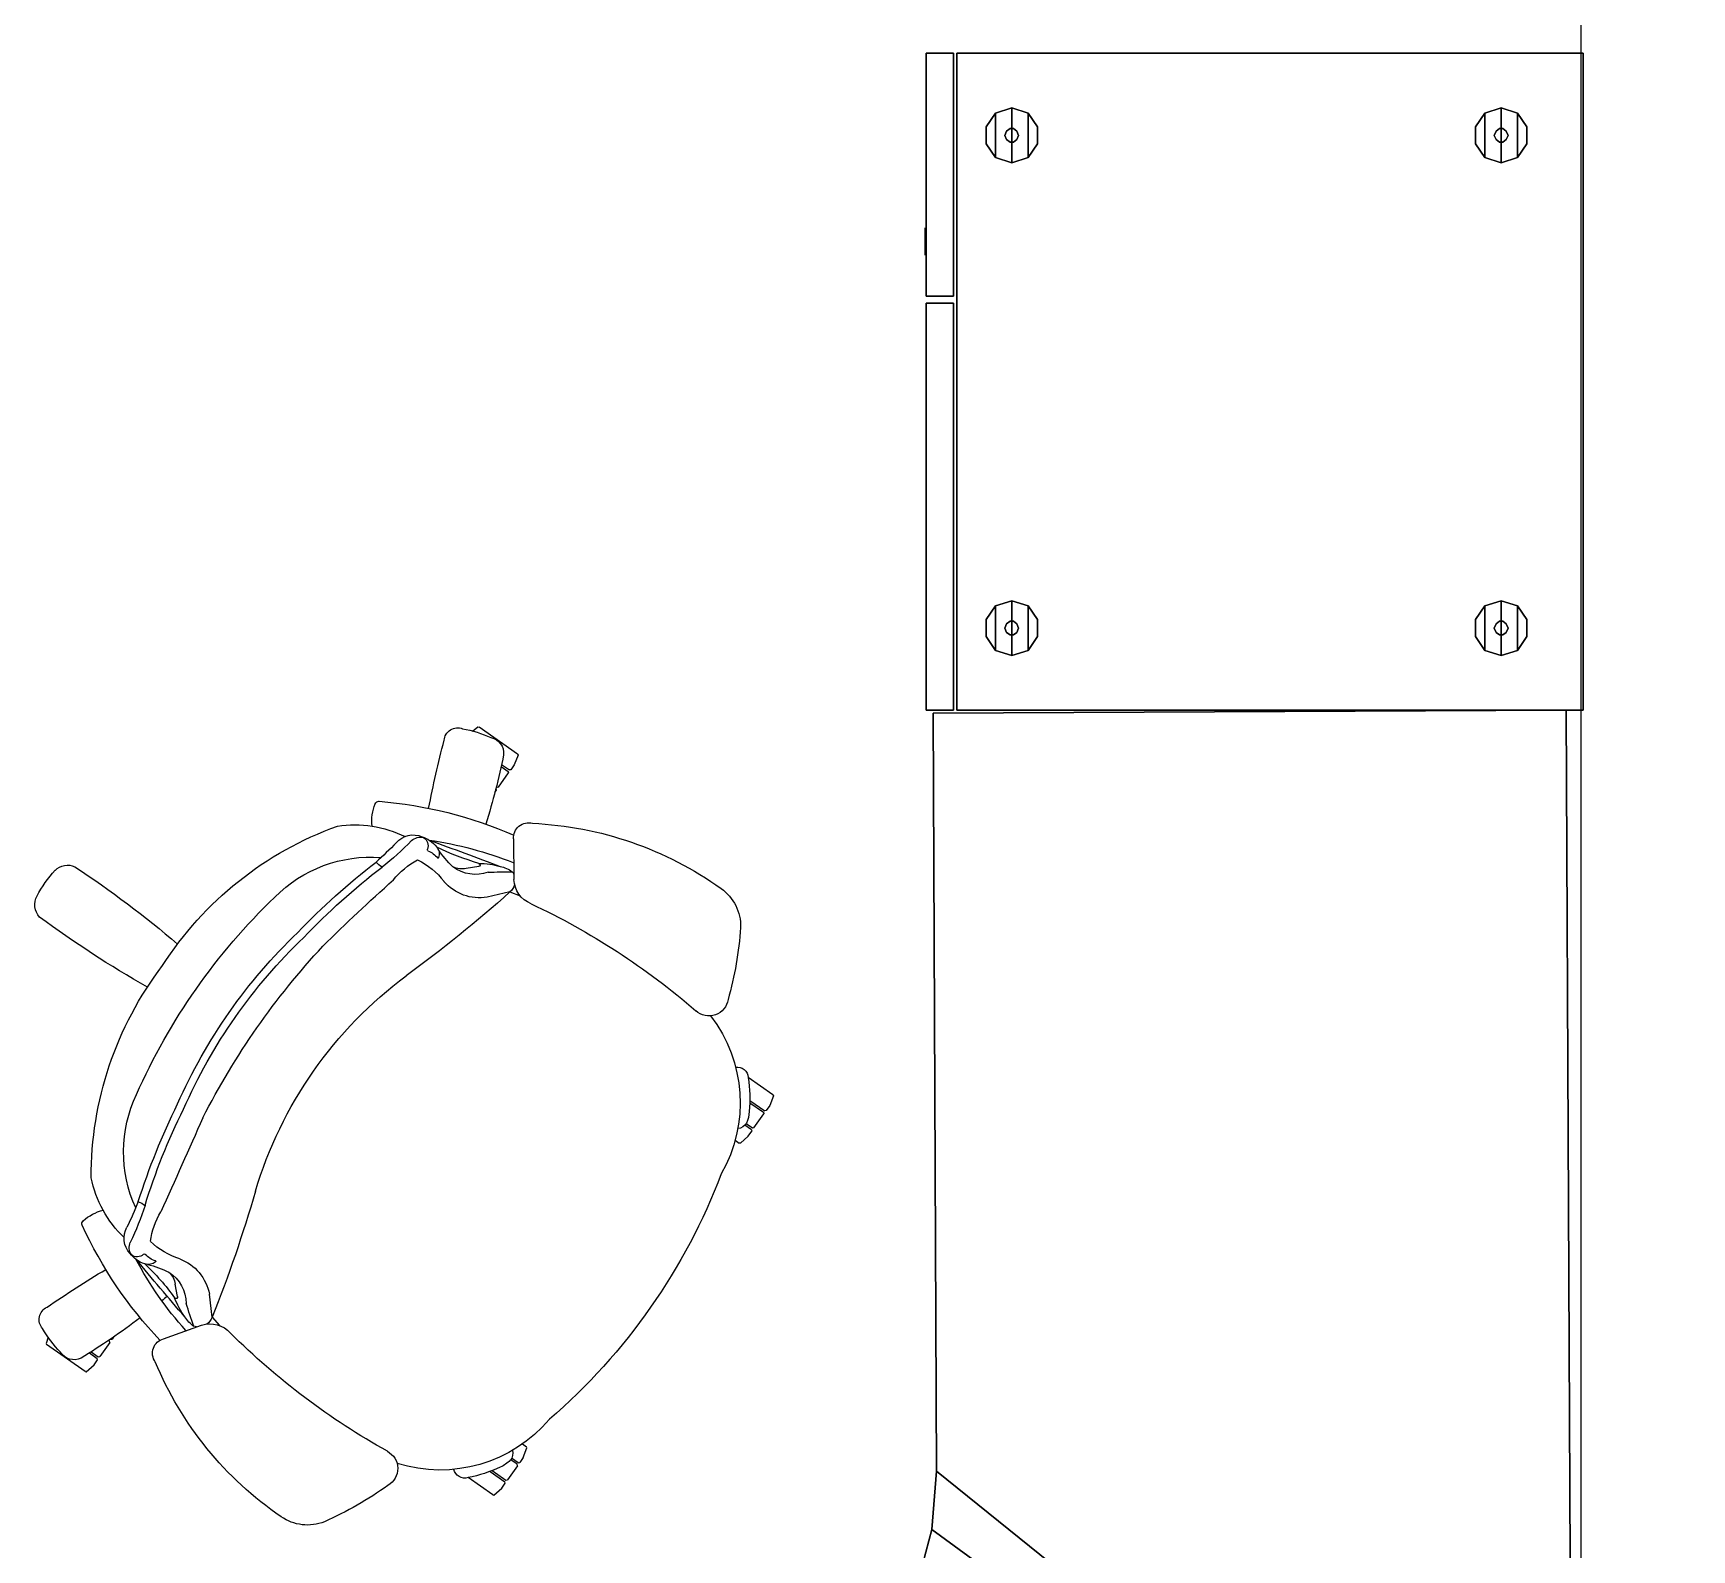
# Model space of a CAD drawing. Header units: inches. Extents: x 23 to 6400, y -2214 to 4412.
# Drawn here: x 3128.2 to 3188.8, y 210 to 265.4 of the extents above; entities that cross this region are included whole.
import ezdxf

# ---------------------------------------------------------------- set-up
doc = ezdxf.new("R2010")
doc.units = ezdxf.units.IN
doc.header["$LTSCALE"] = 96
doc.header["$MEASUREMENT"] = 0
doc.layers.add('A-FURN-EXIST', color=33, linetype='Continuous')

# ---------------------------------------------------------------- blocks, each defined once
blk = doc.blocks.new('A$C1C1D4BE0')
at = {"lineweight": -3}
for p, q in [((296.285, 159.336), (296.522, 159.406)), ((296.522, 159.406), (296.56, 159.39)), ((297.547, 157.981), (296.56, 159.39)), ((296.825, 157.76), (297.007, 157.5)), ((296.864, 157.823), (297.064, 157.538)), ((297.119, 157.528), (297.064, 157.538)), ((297.3, 157.654), (297.119, 157.528)), ((297.55, 157.939), (297.3, 157.654)), ((297.547, 157.981), (297.55, 157.939)), ((296.284, 156.943), (296.362, 156.997)), ((296.376, 157.078), (296.362, 156.997)), ((296.426, 157.093), (296.406, 157.122)), ((296.482, 157.084), (296.426, 157.093)), ((296.482, 157.084), (296.997, 157.444)), ((297.007, 157.5), (296.997, 157.444)), ((296.347, 155.118), (295.855, 153.725)), ((294.804, 154.603), (294.352, 154.694)), ((295.547, 154.342), (295.547, 154.342)), ((295.547, 154.342), (295.547, 154.342)), ((295.547, 154.342), (295.547, 154.342)), ((295.547, 154.342), (295.547, 154.342)), ((295.561, 153.342), (294.718, 153.444)), ((295.561, 153.342), (295.866, 153.075)), ((276.715, 147.254), (276.715, 147.246)), ((276.715, 147.254), (276.715, 147.251)), ((276.715, 147.251), (276.715, 147.249)), ((276.715, 147.249), (276.715, 147.246)), ((276.806, 147.388), (276.79, 147.381)), ((276.795, 147.383), (276.79, 147.381)), ((276.8, 147.386), (276.795, 147.383)), ((276.806, 147.388), (276.8, 147.386)), ((274.147, 143.835), (274, 143.636)), ((274, 143.636), (274.002, 143.594)), ((274.989, 142.185), (274.002, 143.594)), ((279.102, 143.608), (279.17, 144.064)), ((302.052, 143.091), (301.42, 143.994)), ((276.238, 142.977), (276.318, 142.963)), ((276.397, 143.018), (276.318, 142.963)), ((280.027, 142.465), (280.22, 143.292)), ((301.162, 143.111), (301.512, 142.611)), ((301.197, 143.179), (301.185, 143.17)), ((301.192, 143.187), (301.569, 142.649)), ((302.055, 143.05), (301.805, 142.765)), ((302.052, 143.091), (302.055, 143.05)), ((275.371, 142.773), (275.571, 142.488)), ((275.381, 142.306), (275.561, 142.432)), ((275.443, 142.789), (275.625, 142.528)), ((275.561, 142.432), (275.571, 142.488)), ((275.625, 142.528), (275.681, 142.519)), ((276.196, 142.879), (275.681, 142.519)), ((276.206, 142.935), (276.186, 142.964)), ((276.196, 142.879), (276.206, 142.935)), ((279.092, 142.82), (279.092, 142.82)), ((279.092, 142.82), (279.092, 142.82)), ((279.092, 142.82), (279.092, 142.82)), ((279.092, 142.82), (279.092, 142.82)), ((280.027, 142.465), (280.174, 142.087)), ((300.877, 142.164), (300.709, 142.403)), ((300.931, 142.204), (300.768, 142.438)), ((300.987, 142.194), (301.502, 142.555)), ((301.033, 142.818), (301.034, 142.819)), ((301.033, 142.818), (301.034, 142.819)), ((301.033, 142.818), (301.033, 142.818)), ((301.034, 142.819), (301.034, 142.819)), ((301.512, 142.611), (301.502, 142.555)), ((301.625, 142.639), (301.569, 142.649)), ((301.805, 142.765), (301.625, 142.639)), ((274.989, 142.185), (275.027, 142.169)), ((275.027, 142.169), (275.381, 142.306)), ((278.089, 142.334), (279.566, 142.32)), ((300.191, 142.01), (300.295, 141.861)), ((300.333, 141.844), (300.295, 141.861)), ((300.687, 141.982), (300.333, 141.844)), ((300.687, 141.982), (300.867, 142.108)), ((300.877, 142.164), (300.867, 142.108)), ((300.987, 142.194), (300.931, 142.204)), ((288.713, 133.647), (288.546, 133.886)), ((288.949, 133.763), (289.199, 134.048)), ((289.093, 134.238), (289.197, 134.09)), ((289.199, 134.048), (289.197, 134.09)), ((287.44, 132.859), (286.808, 133.762)), ((287.644, 133.701), (288.021, 133.162)), ((287.65, 133.693), (287.662, 133.701)), ((287.726, 133.703), (288.076, 133.203)), ((288.045, 133.724), (288.044, 133.723)), ((288.045, 133.724), (288.044, 133.723)), ((288.044, 133.723), (288.044, 133.723)), ((288.045, 133.724), (288.045, 133.724)), ((288.647, 133.554), (288.132, 133.193)), ((288.657, 133.609), (288.493, 133.843)), ((288.647, 133.554), (288.657, 133.609)), ((288.713, 133.647), (288.769, 133.637)), ((288.949, 133.763), (288.769, 133.637)), ((287.44, 132.859), (287.478, 132.843)), ((287.478, 132.843), (287.831, 132.98)), ((287.831, 132.98), (288.011, 133.107)), ((288.011, 133.107), (288.021, 133.162)), ((288.076, 133.203), (288.132, 133.193))]:
    blk.add_line(p, q, dxfattribs=at)
blk.add_lwpolyline([(329.171, 95.402), (28.914, 95.402), (28.914, 103.357), (329.171, 103.357)], close=True, dxfattribs=at)
for centre, radius, start, end in [((282.161, 155.948), 4.28, 117.70245, 133.10979), ((280.495, 159.164), 0.658, 46.89026, 119.42198), ((248.446, 135.718), 40.357, 29.69157, 36.36183), ((332.682, 133.739), 45.413, 145.63553, 148.85296), ((295.646, 159.164), 0.496, 48.40529, 155.14498), ((293.605, 155.5), 4.68, 46.29295, 59.56264), ((279.697, 158.617), 0.648, 135.26551, 203.76182), ((296.524, 158.384), 0.59, 334.54606, 57.77584), ((312.703, 180.711), 40.357, 213.63817, 220.30843), ((273.767, 172.437), 27.332, 322.95501, 328.43902), ((290.419, 145.074), 12.685, 89.7991, 127.38189), ((289.65, 153.689), 4.15, 43.65985, 78.69344), ((293.333, 156.899), 1.735, 138.3236, 165.7926), ((292.146, 157.948), 0.151, 68.77016, 136.29115), ((285.709, 143.97), 15.541, 46.52746, 65.30846), ((289.529, 151.633), 4.942, 65.63993, 115.20449), ((285.874, 169.677), 14.691, 291.838, 295.83022), ((288.145, 166.008), 10.747, 288.07504, 295.82117), ((292.673, 155.76), 0.8, 45.52848, 119.86447), ((293.011, 155.857), 0.512, 58.47371, 111.23208), ((292.699, 155.583), 0.919, 35.42143, 54.43788), ((293.005, 156.079), 0.348, 317.76181, 37.99196), ((296.663, 135.238), 22.82, 113.88099, 136.1187), ((299.034, 131.795), 25.437, 107.6106, 116.28059), ((298.15, 133.967), 22.822, 106.99522, 116.52912), ((292.127, 156.32), 0.835, 199.5676, 219.22622), ((293.3, 155.815), 0.0489, 141.03864, 220.39207), ((292.662, 155.13), 0.888, 18.40744, 47.34825), ((287.17, 144.392), 13.306, 48.17886, 61.89556), ((292.754, 155.564), 0.887, 15.43187, 38.50812), ((217.277, 63.804), 119.68, 49.15687, 50.47244), ((293.239, 155.666), 0.393, 319.77512, 19.84132), ((300.339, 162.241), 9.316, 223.74403, 233.92911), ((297.071, 156.528), 3.539, 193.4698, 207.06147), ((289.556, 144.469), 12.685, 122.61811, 160.2009), ((-286.759, 1447.403), 1415.763, 293.964232, 294.116438), ((293.202, 152.737), 2.891, 98.22249, 121.06484), ((290.91, 153.754), 2.632, 16.99914, 44.45456), ((293.521, 155.426), 0.023, 224.06067, 323.23223), ((273.767, 172.437), 27.332, 320.31288, 320.84371), ((296.875, 154.972), 0.548, 54.40721, 164.41413), ((292.285, 143.598), 12.799, 34.3542, 67.44649), ((295.694, 136.622), 19.649, 113.77742, 136.22258), ((295.041, 155.142), 1.728, 200.95658, 259.23553), ((294.433, 155.378), 0.688, 221.84478, 263.24311), ((295.063, 155.648), 1.356, 212.54906, 269.76931), ((294.815, 154.663), 0.0616, 260.12697, 50.47246), ((293.833, 151.953), 2.941, 54.34548, 69.68864), ((295.879, 136.405), 19.649, 113.77742, 136.22258), ((280.077, 108.551), 48.132, 70.81466, 71.8651), ((294.877, 153.297), 1.242, 35.00333, 57.32539), ((295.365, 153.856), 0.55, 5.87667, 16.15539), ((300.902, 128.941), 27.775, 117.03763, 132.86501), ((277.303, 199.055), 49.224, 286.10183, 291.77212), ((295.365, 153.856), 0.55, 290.86539, 324.47458), ((296.797, 153.415), 0.992, 161.78372, 228.34298), ((277.448, 134.097), 26.353, 29.17109, 44.82623), ((295.322, 137.152), 15.249, 106.64201, 143.35577), ((283.697, 147.549), 4.942, 134.79551, 184.36007), ((301.468, 149.862), 1.683, 338.34126, 34.83062), ((299.087, 131.832), 25.437, 133.71941, 142.3894), ((299.272, 131.614), 25.437, 133.71941, 142.3894), ((333.62, 98.367), 72.512, 135.37992, 138.17353), ((290.804, 154.709), 13.395, 324.46352, 335.90435), ((281.723, 148.138), 4.15, 171.30656, 206.34015), ((276.857, 147.255), 0.142, 111.16011, 182.11598), ((292.204, 148.517), 15.541, 184.69154, 203.47254), ((277.447, 145.775), 1.735, 84.2074, 111.6764), ((267.991, 157.155), 14.691, 314.16978, 318.162), ((278.403, 146.711), 0.835, 30.77378, 50.4324), ((278.743, 146.006), 0.8, 130.13553, 204.47152), ((270.661, 153.766), 10.747, 314.17883, 321.92496), ((281.403, 144.475), 2.891, 128.93516, 151.77751), ((301.086, 147.27), 0.708, 207.60157, 330.77704), ((278.536, 145.721), 0.512, 138.76792, 191.52629), ((243.316, 175.257), 49.224, 318.22788, 323.89817), ((295.902, 145.02), 5.24, 310.28742, 17.37878), ((285.752, 100.878), 45.413, 101.14704, 104.36447), ((278.901, 145.921), 0.919, 195.56212, 214.57857), ((278.329, 145.804), 0.348, 212.00804, 292.23819), ((291.308, 147.289), 13.306, 188.10444, 201.82114), ((278.9, 145.863), 0.887, 211.49188, 234.56813), ((390.94, 185.404), 119.68, 199.52756, 200.84313), ((278.477, 145.435), 0.0489, 29.60793, 108.96136), ((279.339, 145.801), 0.888, 202.65175, 231.59256), ((281.231, 146.976), 2.632, 205.54544, 233.00086), ((274.527, 144.376), 0.496, 94.85502, 201.59471), ((270.03, 141.019), 9.316, 16.07089, 26.25597), ((278.637, 145.442), 0.393, 230.15868, 290.22488), ((276.517, 142.136), 3.539, 42.93853, 56.5302), ((278.767, 145.095), 0.023, 286.76777, 25.93933), ((278.514, 143.57), 1.728, 350.76447, 49.04342), ((278.668, 145.041), 4.68, 190.43736, 203.70705), ((278.5, 144.221), 0.688, 346.75689, 28.15522), ((278.03, 143.722), 1.356, 340.23069, 37.45094), ((301.019, 144.109), 0.418, 344.06432, 76.28687), ((279.041, 143.619), 0.0616, 199.52754, 349.87303), ((281.923, 143.614), 2.941, 180.31136, 195.65452), ((296.657, 144.909), 4.85, 334.47333, 349.12498), ((274.96, 143.285), 0.59, 192.22416, 275.45394), ((269.538, 169.475), 27.332, 281.56098, 287.04499), ((327.413, 141.696), 48.132, 178.1349, 179.18534), ((280.304, 143.093), 1.242, 192.67461, 214.99667), ((279.611, 142.825), 0.55, 233.84461, 244.12333), ((279.611, 142.825), 0.55, 285.52541, 319.13461), ((300.527, 142.777), 0.417, 255.77378, 308.57276), ((299.929, 143.292), 1.201, 315.59573, 336.76263), ((278.046, 141.788), 0.548, 85.58587, 195.59279), ((279.535, 141.328), 0.992, 21.65702, 88.21628), ((290.305, 142.211), 12.799, 182.55351, 215.6458), ((304.307, 152.904), 26.353, 205.17377, 220.82891), ((282.37, 155.649), 22.366, 290.84241, 319.15767), ((283.844, 135.197), 0.708, 279.22296, 42.39843), ((287.731, 139.299), 5.24, 232.62073, 299.71258), ((281.277, 135.724), 1.683, 215.16938, 271.65874), ((280.369, 147.403), 13.395, 274.09565, 285.53648), ((286.837, 134.179), 0.418, 173.71313, 265.93568), ((288.256, 134.185), 0.417, 301.42724, 354.22622), ((287.577, 138.551), 4.85, 260.87502, 275.52667), ((287.977, 134.924), 1.201, 273.23737, 294.40427)]:
    blk.add_arc(centre, radius, start, end, dxfattribs=at)
at = {"lineweight": -3, "flags": 1}
for tag, p, rotation in [('CAPPN', (29.083, 175.224, 27.25), 90), ('CAPMG', (29.083, 175.224, 27.25), 90), ('CAPMC', (29.083, 175.224, 27.25), 90), ('CAPQT', (29.083, 175.224, 27.25), 90), ('CAPDH', (29.083, 175.224, 27.25), 90), ('CAPGC', (29.083, 175.224, 27.25), 90), ('CAPPN', (29.083, 175.224, 26.75), 90), ('CAPMG', (29.083, 175.224, 26.75), 90), ('CAPMC', (29.083, 175.224, 26.75), 90), ('CAPQT', (29.083, 175.224, 26.75), 90), ('CAPDH', (29.083, 175.224, 26.75), 90), ('CAPGC', (29.083, 175.224, 26.75), 90), ('CAPPN', (53.083, 175.224, 27.25), 180), ('CAPMG', (53.083, 175.224, 27.25), 180), ('CAPMC', (53.083, 175.224, 27.25), 180), ('CAPQT', (53.083, 175.224, 27.25), 180), ('CAPDH', (53.083, 175.224, 27.25), 180), ('CAPGC', (53.083, 175.224, 27.25), 180), ('CAPPN', (109.066, 175.224, 27.25), 90), ('CAPMG', (109.066, 175.224, 27.25), 90), ('CAPMC', (109.066, 175.224, 27.25), 90), ('CAPQT', (109.066, 175.224, 27.25), 90), ('CAPDH', (109.066, 175.224, 27.25), 90), ('CAPGC', (109.066, 175.224, 27.25), 90), ('CAPPN', (109.066, 175.224, 26.75), 90), ('CAPMG', (109.066, 175.224, 26.75), 90), ('CAPMC', (109.066, 175.224, 26.75), 90), ('CAPQT', (109.066, 175.224, 26.75), 90), ('CAPDH', (109.066, 175.224, 26.75), 90), ('CAPGC', (109.066, 175.224, 26.75), 90), ('CAPPN', (133.066, 175.224, 27.25), 180), ('CAPMG', (133.066, 175.224, 27.25), 180), ('CAPMC', (133.066, 175.224, 27.25), 180), ('CAPQT', (133.066, 175.224, 27.25), 180), ('CAPDH', (133.066, 175.224, 27.25), 180), ('CAPGC', (133.066, 175.224, 27.25), 180), ('CAPPN', (247.065, 175.112, 27.25), 180), ('CAPMG', (247.065, 175.112, 27.25), 180), ('CAPMC', (247.065, 175.112, 27.25), 180), ('CAPQT', (247.065, 175.112, 27.25), 180), ('CAPDH', (247.065, 175.112, 27.25), 180), ('CAPGC', (247.065, 175.112, 27.25), 180), ('CAPPN', (346.296, 144.907, 28.25), 239.73323), ('CAPMG', (346.296, 144.907, 28.25), 239.73323), ('CAPMC', (346.296, 144.907, 28.25), 239.73323), ('CAPQT', (346.296, 144.907, 28.25), 239.73323), ('CAPDH', (346.296, 144.907, 28.25), 239.73323), ('CAPGC', (346.296, 144.907, 28.25), 239.73323), ('CAPPN', (109.065, 103.112, 27.25), 90), ('CAPMG', (109.065, 103.112, 27.25), 90), ('CAPMC', (109.065, 103.112, 27.25), 90), ('CAPQT', (109.065, 103.112, 27.25), 90), ('CAPDH', (109.065, 103.112, 27.25), 90), ('CAPGC', (109.065, 103.112, 27.25), 90), ('CAPPN', (199.065, 103.112, 27.25), 180), ('CAPMG', (199.065, 103.112, 27.25), 180), ('CAPMC', (199.065, 103.112, 27.25), 180), ('CAPQT', (199.065, 103.112, 27.25), 180), ('CAPDH', (199.065, 103.112, 27.25), 180), ('CAPGC', (199.065, 103.112, 27.25), 180), ('CAPPN', (247.065, 103.112, 27.25), 180), ('CAPMG', (247.065, 103.112, 27.25), 180), ('CAPMC', (247.065, 103.112, 27.25), 180), ('CAPQT', (247.065, 103.112, 27.25), 180), ('CAPDH', (247.065, 103.112, 27.25), 180), ('CAPGC', (247.065, 103.112, 27.25), 180), ('CAPMG', (273.388, 103.264), 180), ('CAPMC', (273.388, 103.264), 180), ('CAPQT', (273.388, 103.264), 180), ('CAPDH', (273.388, 103.264), 180), ('CAPGC', (273.388, 103.264), 180), ('CAPPN', (273.388, 103.264), 180), ('CAPPN', (247.923, 96.112, 27.25), 270), ('CAPMG', (247.923, 96.112, 27.25), 270), ('CAPMC', (247.923, 96.112, 27.25), 270), ('CAPQT', (247.923, 96.112, 27.25), 270), ('CAPDH', (247.923, 96.112, 27.25), 270), ('CAPGC', (247.923, 96.112, 27.25), 270), ('CAPPN', (352.407, 58.005, 28.25), 120), ('CAPMG', (352.407, 58.005, 28.25), 120), ('CAPMC', (352.407, 58.005, 28.25), 120), ('CAPQT', (352.407, 58.005, 28.25), 120), ('CAPDH', (352.407, 58.005, 28.25), 120), ('CAPGC', (352.407, 58.005, 28.25), 120), ('CAPPN', (364.648, 37.203), 120.80365), ('CAPMG', (364.648, 37.203), 120.80365), ('CAPMC', (364.648, 37.203), 120.80365), ('CAPQT', (364.648, 37.203), 120.80365), ('CAPDH', (364.648, 37.203), 120.80365), ('CAPGC', (364.648, 37.203), 120.80365), ('CAPPN', (359.049, 33.971), 119.19635), ('CAPMG', (359.049, 33.971), 119.19635), ('CAPMC', (359.049, 33.971), 119.19635), ('CAPDH', (359.049, 33.971), 119.19635), ('CAPGC', (359.049, 33.971), 119.19635), ('CAPQT', (359.049, 33.971), 119.19635)]:
    blk.add_attdef(tag, p, '', height=0.001, rotation=rotation, dxfattribs=at)
for tag, p in [('CAPPN', (109.923, 96.112, 27.25)), ('CAPMG', (109.923, 96.112, 27.25)), ('CAPMC', (109.923, 96.112, 27.25)), ('CAPQT', (109.923, 96.112, 27.25)), ('CAPDH', (109.923, 96.112, 27.25)), ('CAPGC', (109.923, 96.112, 27.25)), ('CAPPN', (157.923, 96.112, 27.25)), ('CAPMG', (157.923, 96.112, 27.25)), ('CAPMC', (157.923, 96.112, 27.25)), ('CAPQT', (157.923, 96.112, 27.25)), ('CAPDH', (157.923, 96.112, 27.25)), ('CAPGC', (157.923, 96.112, 27.25)), ('CAPPN', (249.583, 96.112)), ('CAPMG', (249.583, 96.112)), ('CAPMC', (249.583, 96.112)), ('CAPQT', (249.583, 96.112)), ('CAPDH', (249.583, 96.112)), ('CAPGC', (249.583, 96.112)), ('CAPPN', (273.583, 96.112, 28.25)), ('CAPMG', (273.583, 96.112, 28.25)), ('CAPMC', (273.583, 96.112, 28.25)), ('CAPQT', (273.583, 96.112, 28.25)), ('CAPDH', (273.583, 96.112, 28.25)), ('CAPGC', (273.583, 96.112, 28.25)), ('CAPPN', (29.941, 24.112, 27.25)), ('CAPMG', (29.941, 24.112, 27.25)), ('CAPMC', (29.941, 24.112, 27.25)), ('CAPQT', (29.941, 24.112, 27.25)), ('CAPDH', (29.941, 24.112, 27.25)), ('CAPGC', (29.941, 24.112, 27.25)), ('CAPPN', (109.923, 24.112, 27.25)), ('CAPMG', (109.923, 24.112, 27.25)), ('CAPMC', (109.923, 24.112, 27.25)), ('CAPQT', (109.923, 24.112, 27.25)), ('CAPDH', (109.923, 24.112, 27.25)), ('CAPGC', (109.923, 24.112, 27.25))]:
    blk.add_attdef(tag, p, '', height=0.001, dxfattribs=at)
at = {"lineweight": -3}
mesh = blk.add_polyface(dxfattribs=at)
corners = [(301.189, 126.885, 27), (319.917, 103.673, 27), (273.391, 103.889, 27), (273.499, 127.014, 27), (321.294, 104.035, 27), (307.322, 128.498, 27), (309.076, 129.714, 27), (321.688, 104.308, 27), (310.593, 131.217, 27), (322.028, 104.645, 27), (311.826, 132.961, 27), (322.305, 105.036, 27), (345.756, 145.222, 27), (325.783, 156.877, 27), (320.858, 103.834, 27), (305.382, 127.604, 27), (320.395, 103.712, 27), (303.317, 127.061, 27)]
mesh.append_faces([[corners[k] for k in face] for face in [(0, 1, 2, 3)]], dxfattribs={"vtx0": -1})
mesh.append_faces([[corners[k] for k in face] for face in [(4, 5, 6, 7), (8, 9, 7, 6), (9, 8, 10, 11), (5, 4, 14, 15), (15, 14, 16, 17), (1, 0, 17, 16)]], dxfattribs={"vtx0": -1, "vtx2": -1})
mesh.append_faces([[corners[k] for k in face] for face in [(12, 11, 10, 13)]], dxfattribs={"vtx1": -1})
mesh = blk.add_polyface(dxfattribs=at)
corners = [(319.917, 103.673, 28.25), (301.189, 126.885, 28.25), (273.499, 127.014, 28.25), (273.391, 103.889, 28.25), (303.317, 127.061, 28.25), (320.395, 103.712, 28.25), (320.858, 103.834, 28.25), (305.382, 127.604, 28.25), (309.076, 129.714, 28.25), (307.322, 128.498, 28.25), (321.294, 104.035, 28.25), (321.688, 104.308, 28.25), (322.028, 104.645, 28.25), (310.593, 131.217, 28.25), (311.826, 132.961, 28.25), (322.305, 105.036, 28.25), (325.783, 156.877, 28.25), (345.756, 145.222, 28.25)]
mesh.append_faces([[corners[k] for k in face] for face in [(0, 1, 2, 3)]], dxfattribs={"vtx0": -1})
mesh.append_faces([[corners[k] for k in face] for face in [(16, 14, 15, 17)]], dxfattribs={"vtx1": -1})
mesh.append_faces([[corners[k] for k in face] for face in [(4, 1, 0, 5), (5, 6, 7, 4), (8, 9, 10, 11), (11, 12, 13, 8), (14, 13, 12, 15), (6, 10, 9, 7)]], dxfattribs={"vtx1": -1, "vtx3": -1})
mesh = blk.add_polyface(dxfattribs=at)
corners = [(258.263, 127.264, 63.531), (249.388, 127.264, 63.531), (249.388, 126.264, 63.531), (258.263, 126.264, 63.531), (249.388, 126.264, 0.5), (249.388, 127.264, 0.5), (258.263, 127.264, 0.5), (258.263, 126.264, 0.5)]
mesh.append_faces([[corners[k] for k in face] for face in [(0, 1, 2, 3), (4, 2, 1, 5), (0, 6, 5, 1), (7, 6, 0, 3), (6, 7, 4, 5)]])
mesh = blk.add_polyface(dxfattribs=at)
corners = [(256.701, 127.295, 49.719), (256.013, 127.295, 49.062), (255.826, 127.295, 49.219), (256.513, 127.295, 49.906), (256.763, 127.295, 49.469), (256.263, 127.295, 48.969), (256.701, 127.295, 49.219), (256.513, 127.295, 49.062), (256.013, 127.295, 49.906), (256.263, 127.295, 49.969), (255.763, 127.295, 49.469), (255.826, 127.295, 49.719)]
mesh.append_faces([[corners[k] for k in face] for face in [(0, 1, 2, 3), (4, 5, 1, 0), (3, 2, 10, 9)]], dxfattribs={"vtx0": -1, "vtx2": -1})
mesh.append_faces([[corners[k] for k in face] for face in [(8, 9, 10, 11)]], dxfattribs={"vtx1": -1})
mesh.append_faces([[corners[k] for k in face] for face in [(6, 7, 5, 4)]], dxfattribs={"vtx2": -1})
mesh = blk.add_polyface(dxfattribs=at)
corners = [(273.388, 126.264, 35.75), (273.388, 127.264, 35.75), (273.388, 127.264, 47.125), (273.388, 126.264, 47.125), (258.513, 126.264, 35.75), (258.513, 126.264, 47.125), (258.513, 127.264, 47.125), (258.513, 127.264, 35.75)]
mesh.append_faces([[corners[k] for k in face] for face in [(0, 1, 2, 3), (4, 5, 6, 7), (2, 6, 5, 3), (1, 0, 4, 7), (2, 1, 7, 6)]])
mesh = blk.add_polyface(dxfattribs=at)
corners = [(273.388, 126.264, 47.469), (273.388, 127.264, 47.469), (273.388, 127.264, 63.531), (273.388, 126.264, 63.531), (258.513, 126.264, 47.469), (258.513, 126.264, 63.531), (258.513, 127.264, 63.531), (258.513, 127.264, 47.469)]
mesh.append_faces([[corners[k] for k in face] for face in [(0, 1, 2, 3), (4, 5, 6, 7), (2, 6, 5, 3), (1, 0, 4, 7), (2, 1, 7, 6)]])
mesh = blk.add_polyface(dxfattribs=at)
corners = [(273.388, 126.264, 12.25), (273.388, 127.264, 12.25), (273.388, 127.264, 23.625), (273.388, 126.264, 23.625), (258.513, 126.264, 12.25), (258.513, 126.264, 23.625), (258.513, 127.264, 23.625), (258.513, 127.264, 12.25)]
mesh.append_faces([[corners[k] for k in face] for face in [(0, 1, 2, 3), (4, 5, 6, 7), (2, 6, 5, 3), (1, 0, 4, 7), (2, 1, 7, 6)]])
mesh = blk.add_polyface(dxfattribs=at)
corners = [(273.388, 126.264, 0.5), (273.388, 127.264, 0.5), (273.388, 127.264, 11.875), (273.388, 126.264, 11.875), (258.513, 126.264, 0.5), (258.513, 126.264, 11.875), (258.513, 127.264, 11.875), (258.513, 127.264, 0.5)]
mesh.append_faces([[corners[k] for k in face] for face in [(0, 1, 2, 3), (4, 5, 6, 7), (2, 6, 5, 3), (1, 0, 4, 7), (2, 1, 7, 6)]])
mesh = blk.add_polyface(dxfattribs=at)
corners = [(273.388, 126.264, 24), (273.388, 127.264, 24), (273.388, 127.264, 35.375), (273.388, 126.264, 35.375), (258.513, 126.264, 24), (258.513, 126.264, 35.375), (258.513, 127.264, 35.375), (258.513, 127.264, 24)]
mesh.append_faces([[corners[k] for k in face] for face in [(0, 1, 2, 3), (4, 5, 6, 7), (2, 6, 5, 3), (1, 0, 4, 7), (2, 1, 7, 6)]])
mesh = blk.add_polyface(dxfattribs=at)
corners = [(273.388, 103.264, 63.531), (273.388, 103.264, 0.5), (273.388, 126.139, 0.5), (273.388, 126.139, 63.531), (249.388, 103.264, 0.5), (249.388, 103.264, 63.531), (249.388, 126.139, 63.531), (249.388, 126.139, 0.5)]
mesh.append_faces([[corners[k] for k in face] for face in [(0, 1, 2, 3), (4, 5, 6, 7), (3, 6, 5, 0), (1, 0, 5, 4), (2, 7, 6, 3)]])
mesh = blk.add_polyface(dxfattribs=at)
corners = [(252.076, 125.077, 0.125), (252.701, 125.077, 0.125), (252.701, 125.077), (252.076, 125.077), (253.201, 124.733, 0.125), (253.201, 124.733), (253.388, 124.139, 0.125), (253.201, 123.545, 0.125), (253.201, 123.545), (253.388, 124.139), (252.701, 123.202, 0.125), (252.076, 123.202, 0.125), (252.076, 123.202), (252.701, 123.202), (251.576, 123.545, 0.125), (251.388, 124.139, 0.125), (251.388, 124.139), (251.576, 123.545), (251.576, 124.733, 0.125), (251.576, 124.733)]
mesh.append_faces([[corners[k] for k in face] for face in [(0, 1, 2, 3), (1, 4, 5, 2), (6, 7, 8, 9), (10, 11, 12, 13), (7, 10, 13, 8), (4, 6, 9, 5), (14, 15, 16, 17), (15, 18, 19, 16), (18, 0, 3, 19), (11, 14, 17, 12)]])
mesh.append_faces([[corners[k] for k in face] for face in [(4, 18, 15, 6)]], dxfattribs={"vtx0": -1, "vtx2": -1})
mesh.append_faces([[corners[k] for k in face] for face in [(10, 7, 14, 11)]], dxfattribs={"vtx1": -1})
mesh.append_faces([[corners[k] for k in face] for face in [(7, 6, 15, 14)]], dxfattribs={"vtx1": -1, "vtx3": -1})
mesh.append_faces([[corners[k] for k in face] for face in [(1, 0, 18, 4)]], dxfattribs={"vtx2": -1})
mesh = blk.add_polyface(dxfattribs=at)
corners = [(270.701, 123.202, 0.125), (270.076, 123.202, 0.125), (270.076, 123.202), (270.701, 123.202), (269.576, 123.545, 0.125), (269.388, 124.139, 0.125), (269.388, 124.139), (269.576, 123.545), (270.076, 125.077, 0.125), (270.701, 125.077, 0.125), (270.701, 125.077), (270.076, 125.077), (269.576, 124.733, 0.125), (269.576, 124.733), (271.388, 124.139, 0.125), (271.201, 123.545, 0.125), (271.201, 123.545), (271.388, 124.139), (271.201, 124.733, 0.125), (271.201, 124.733)]
mesh.append_faces([[corners[k] for k in face] for face in [(0, 1, 2, 3), (4, 5, 6, 7), (1, 4, 7, 2), (8, 9, 10, 11), (12, 8, 11, 13), (5, 12, 13, 6), (14, 15, 16, 17), (18, 14, 17, 19), (9, 18, 19, 10), (15, 0, 3, 16)]])
mesh.append_faces([[corners[k] for k in face] for face in [(18, 12, 5, 14)]], dxfattribs={"vtx0": -1, "vtx2": -1})
mesh.append_faces([[corners[k] for k in face] for face in [(0, 15, 4, 1)]], dxfattribs={"vtx1": -1})
mesh.append_faces([[corners[k] for k in face] for face in [(15, 14, 5, 4)]], dxfattribs={"vtx1": -1, "vtx3": -1})
mesh.append_faces([[corners[k] for k in face] for face in [(9, 8, 12, 18)]], dxfattribs={"vtx2": -1})
mesh = blk.add_polyface(dxfattribs=at)
corners = [(252.232, 123.952, 0.125), (252.232, 123.952, 0.5), (252.138, 124.077, 0.5), (252.138, 124.077, 0.125), (252.388, 123.889, 0.125), (252.388, 123.889, 0.5), (252.544, 123.952, 0.5), (252.544, 123.952, 0.125), (252.638, 124.077, 0.125), (252.638, 124.077, 0.5), (252.638, 124.202, 0.5), (252.638, 124.202, 0.125), (252.544, 124.327, 0.125), (252.544, 124.327, 0.5), (252.138, 124.202, 0.125), (252.138, 124.202, 0.5), (252.232, 124.327, 0.5), (252.232, 124.327, 0.125), (252.388, 124.389, 0.5), (252.388, 124.389, 0.125)]
mesh.append_faces([[corners[k] for k in face] for face in [(0, 1, 2, 3), (4, 5, 1, 0), (6, 7, 8, 9), (5, 4, 7, 6), (10, 11, 12, 13), (14, 15, 16, 17), (17, 16, 18, 19), (13, 12, 19, 18), (3, 2, 15, 14), (9, 8, 11, 10)]])
mesh = blk.add_polyface(dxfattribs=at)
corners = [(270.544, 123.952, 0.5), (270.544, 123.952, 0.125), (270.638, 124.077, 0.125), (270.638, 124.077, 0.5), (270.388, 123.889, 0.5), (270.388, 123.889, 0.125), (270.232, 123.952, 0.125), (270.232, 123.952, 0.5), (270.138, 124.077, 0.5), (270.138, 124.077, 0.125), (270.138, 124.202, 0.125), (270.138, 124.202, 0.5), (270.232, 124.327, 0.5), (270.232, 124.327, 0.125), (270.638, 124.202, 0.5), (270.638, 124.202, 0.125), (270.544, 124.327, 0.125), (270.544, 124.327, 0.5), (270.388, 124.389, 0.125), (270.388, 124.389, 0.5)]
mesh.append_faces([[corners[k] for k in face] for face in [(0, 1, 2, 3), (4, 5, 1, 0), (6, 7, 8, 9), (5, 4, 7, 6), (10, 11, 12, 13), (14, 15, 16, 17), (17, 16, 18, 19), (13, 12, 19, 18), (9, 8, 11, 10), (3, 2, 15, 14)]])
mesh = blk.add_polyface(dxfattribs=at)
corners = [(252.701, 105.327, 0.125), (252.076, 105.327, 0.125), (252.076, 105.327), (252.701, 105.327), (253.201, 105.67, 0.125), (253.201, 105.67), (251.576, 105.67, 0.125), (251.576, 105.67), (252.076, 107.202, 0.125), (252.701, 107.202, 0.125), (252.701, 107.202), (252.076, 107.202), (253.201, 106.858, 0.125), (253.388, 106.264, 0.125), (253.388, 106.264), (253.201, 106.858), (251.388, 106.264, 0.125), (251.576, 106.858, 0.125), (251.576, 106.858), (251.388, 106.264)]
mesh.append_faces([[corners[k] for k in face] for face in [(0, 1, 2, 3), (4, 0, 3, 5), (1, 6, 7, 2), (8, 9, 10, 11), (12, 13, 14, 15), (9, 12, 15, 10), (16, 17, 18, 19), (17, 8, 11, 18), (13, 4, 5, 14), (6, 16, 19, 7)]])
mesh.append_faces([[corners[k] for k in face] for face in [(12, 17, 16, 13)]], dxfattribs={"vtx0": -1, "vtx2": -1})
mesh.append_faces([[corners[k] for k in face] for face in [(0, 4, 6, 1)]], dxfattribs={"vtx1": -1})
mesh.append_faces([[corners[k] for k in face] for face in [(4, 13, 16, 6)]], dxfattribs={"vtx1": -1, "vtx3": -1})
mesh.append_faces([[corners[k] for k in face] for face in [(9, 8, 17, 12)]], dxfattribs={"vtx2": -1})
mesh = blk.add_polyface(dxfattribs=at)
corners = [(270.701, 105.327, 0.125), (270.076, 105.327, 0.125), (270.076, 105.327), (270.701, 105.327), (269.576, 105.67, 0.125), (269.576, 105.67), (271.201, 105.67, 0.125), (271.201, 105.67), (269.388, 106.264, 0.125), (269.576, 106.858, 0.125), (269.576, 106.858), (269.388, 106.264), (270.076, 107.202, 0.125), (270.701, 107.202, 0.125), (270.701, 107.202), (270.076, 107.202), (271.201, 106.858, 0.125), (271.388, 106.264, 0.125), (271.388, 106.264), (271.201, 106.858)]
mesh.append_faces([[corners[k] for k in face] for face in [(0, 1, 2, 3), (1, 4, 5, 2), (6, 0, 3, 7), (8, 9, 10, 11), (12, 13, 14, 15), (9, 12, 15, 10), (16, 17, 18, 19), (13, 16, 19, 14), (17, 6, 7, 18), (4, 8, 11, 5)]])
mesh.append_faces([[corners[k] for k in face] for face in [(16, 9, 8, 17)]], dxfattribs={"vtx0": -1, "vtx2": -1})
mesh.append_faces([[corners[k] for k in face] for face in [(0, 6, 4, 1)]], dxfattribs={"vtx1": -1})
mesh.append_faces([[corners[k] for k in face] for face in [(6, 17, 8, 4)]], dxfattribs={"vtx1": -1, "vtx3": -1})
mesh.append_faces([[corners[k] for k in face] for face in [(13, 12, 9, 16)]], dxfattribs={"vtx2": -1})
mesh = blk.add_polyface(dxfattribs=at)
corners = [(252.138, 106.202, 0.125), (252.138, 106.202, 0.5), (252.138, 106.327, 0.5), (252.138, 106.327, 0.125), (252.232, 106.077, 0.125), (252.232, 106.077, 0.5), (252.232, 106.452, 0.5), (252.232, 106.452, 0.125), (252.388, 106.014, 0.125), (252.388, 106.014, 0.5), (252.388, 106.514, 0.5), (252.388, 106.514, 0.125), (252.638, 106.202, 0.5), (252.638, 106.202, 0.125), (252.638, 106.327, 0.125), (252.638, 106.327, 0.5), (252.544, 106.077, 0.5), (252.544, 106.077, 0.125), (252.544, 106.452, 0.125), (252.544, 106.452, 0.5)]
mesh.append_faces([[corners[k] for k in face] for face in [(0, 1, 2, 3), (4, 5, 1, 0), (3, 2, 6, 7), (8, 9, 5, 4), (7, 6, 10, 11), (12, 13, 14, 15), (16, 17, 13, 12), (15, 14, 18, 19), (9, 8, 17, 16), (19, 18, 11, 10)]])
mesh = blk.add_polyface(dxfattribs=at)
corners = [(270.638, 106.202, 0.5), (270.638, 106.202, 0.125), (270.638, 106.327, 0.125), (270.638, 106.327, 0.5), (270.544, 106.077, 0.5), (270.544, 106.077, 0.125), (270.544, 106.452, 0.125), (270.544, 106.452, 0.5), (270.388, 106.014, 0.5), (270.388, 106.014, 0.125), (270.388, 106.514, 0.125), (270.388, 106.514, 0.5), (270.138, 106.202, 0.125), (270.138, 106.202, 0.5), (270.138, 106.327, 0.5), (270.138, 106.327, 0.125), (270.232, 106.077, 0.125), (270.232, 106.077, 0.5), (270.232, 106.452, 0.5), (270.232, 106.452, 0.125)]
mesh.append_faces([[corners[k] for k in face] for face in [(0, 1, 2, 3), (4, 5, 1, 0), (3, 2, 6, 7), (8, 9, 5, 4), (7, 6, 10, 11), (12, 13, 14, 15), (16, 17, 13, 12), (15, 14, 18, 19), (9, 8, 17, 16), (19, 18, 11, 10)]])

msp = doc.modelspace()

# ---------------------------------------------------------------- block references
at = {"layer": 'A-FURN-EXIST', "xscale": -1, "rotation": 90}
msp.add_blockref('A$C1C1D4BE0', (3288.126, 514.035), dxfattribs=at)

doc.saveas('drawing.dxf')
